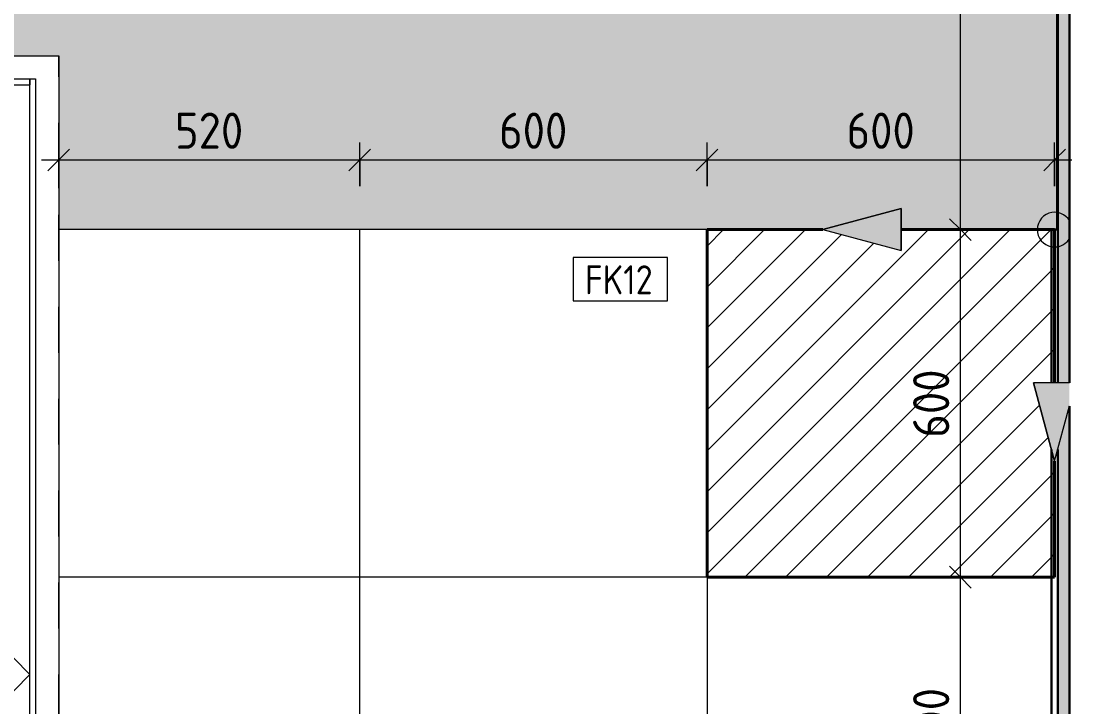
# Model space of a CAD drawing. Header units: millimetres. Extents: x 68869 to 96007, y -1987 to 27400.
# Drawn here: x 81798 to 83613, y 5176 to 6360 of the extents above; entities that cross this region are included whole.
import ezdxf

# ---------------------------------------------------------------- set-up
doc = ezdxf.new("R2010")
doc.units = ezdxf.units.MM
doc.linetypes.add('Штрих', pattern=[158.75, 79.375, -79.375])
for name, color, linetype, lineweight in [('A-ANNO-DIMS', 7, 'Continuous', 9), ('A-ANNO-DIMS-25', 7, 'Continuous', 9), ('A-DETL-GENF', 7, 'Continuous', 9), ('A-DOOR', 7, 'Continuous', 9), ('A-DOOR-2', 7, 'Штрих', 9), ('A-DOOR-FRAM-1', 7, 'Continuous', 9), ('A-WALL-IDEN', 7, 'Continuous', 9), ('A-WALL-PATT', 7, 'Continuous', 9), ('I-WALL', 7, 'Continuous', 9)]:
    doc.layers.add(name, color=color, linetype=linetype, lineweight=lineweight)
for name, color, linetype, lineweight, true_color in [('A-DETL', 5, 'Continuous', 40, 0x0000ff), ('A-DETL-GENF-1', 7, 'Continuous', 9, 0xe0e0e0), ('A-WALL-4', 7, 'Continuous', 30, 0x3c3c3c), ('A-WALL-FNSH-2', 7, 'Continuous', 30, 0x3c3c3c), ('I-WALL-1', 7, 'Continuous', 9, 0x787878)]:
    doc.layers.add(name, color=color, linetype=linetype, lineweight=lineweight, true_color=true_color)
doc.styles.add('GOST Common_1', font='GOST_Common.ttf', dxfattribs={"width": 0.9, "height": 50})
doc.styles.add('ISOCPEUR', font='isocpeur.ttf', dxfattribs={"width": 0.9, "height": 62.5})
doc.dimstyles.new('ISO-2_5_0_9К_БОЛЬШОЙ', dxfattribs={"dimscale": 304.8, "dimtxt": 62.248823, "dimasz": 0.123031, "dimexe": 0.098425, "dimexo": 0.246063, "dimgap": 0, "dimtad": 1, "dimdec": 0, "dimrnd": 10, "dimzin": 0, "dimdsep": 46, "dimtxsty": 'ISOCPEUR', "dimblk1": 'OBLIQUE', "dimblk2": 'OBLIQUE', "dimsah": 1, "dimcen": 0.09, "dimdle": 0.098425, "dimazin": 0, "dimtfac": 1, "dimtdec": 4, "dimtix": 1, "dimtmove": 0, "dimatfit": 3, "dimfxl": 1, "dimtvp": 1, "dimtolj": 1, "dimtzin": 0, "dimarcsym": 2})
pattern_1 = [(45, (107063.67, 0), (-35.35534, 35.35534), [])]

# ---------------------------------------------------------------- blocks, each defined once
blk = doc.blocks.new('110_Дверь_СКБ_1Ст_Внутренняя1 - Д-4 1100x2100h_су мгн-32391219-Развертка 2_16-2')
at = {"layer": 'A-DOOR'}
for p, q in [((-26250, 6248.6), (-25250, 5232)), ((-25250, 5232), (-25303.4, 5177.6)), ((-25460, 5210), (-25330, 5210)), ((-25330, 5210), (-25363.5, 5210)), ((-25307.2, 5173.8), (-26250, 4214)), ((-25330, 5190), (-25460, 5190)), ((-25363.5, 5190), (-25330, 5190)), ((-25250, 4400), (-26250, 4400))]:
    blk.add_line(p, q, dxfattribs=at)
for centre, radius, start, end in [((-25330, 5200), 35, 0, 163.3985), ((-25460, 5200), 10, 90, 270), ((-25330, 5200), 10, 270, 90), ((-25330, 5200), 10, 270, 90), ((-25330, 5200), 35, 196.6015, 0), ((-25330, 5065), 30, 0, 188.1699), ((-25330, 5065), 30, 188.1699, 0)]:
    blk.add_arc(centre, radius, start, end, dxfattribs=at)
at = {"layer": 'A-DOOR-2'}
for p, q in [((-26300, 6300), (-25200, 6300)), ((-26300, 4200), (-26300, 6300)), ((-26300, 6300), (-25200, 6300)), ((-26300, 4200), (-26300, 6300)), ((-25200, 4200), (-25200, 6300)), ((-25200, 4200), (-25200, 6300))]:
    blk.add_line(p, q, dxfattribs=at)
at = {"layer": 'A-DOOR-FRAM-1'}
for p, q in [((-26260, 4200), (-26260, 6260)), ((-26260, 6260), (-25240, 6260)), ((-26250, 6250), (-26250, 6260)), ((-26250, 6260), (-26250, 4200)), ((-26250, 6250), (-25250, 6250)), ((-25250, 6260), (-25250, 6250)), ((-25250, 4200), (-25250, 6260)), ((-25240, 6260), (-25240, 4200)), ((-25240, 4214), (-26260, 4214))]:
    blk.add_line(p, q, dxfattribs=at)
blk = doc.blocks.new('Начало раскладки_красным - Начало раскладки_красным-26112907-Развертка 2_16-2')
at = {"layer": 'A-DETL-GENF'}
for points in [[(-23745.3, 5963.8), (-23745.3, 6036.2), (-23880.5, 6000)], [(-23480.5, 5600), (-23454.8, 5695.8), (-23455, 5735.2), (-23516.7, 5735.2), (-23486, 5620.5)]]:
    blk.add_hatch(color=256, dxfattribs=at).paths.add_polyline_path(points)
for p, q in [((-23745.3, 6036.2), (-23880.5, 6000)), ((-23880.5, 6000), (-23745.3, 6036.2)), ((-23745.3, 5963.8), (-23745.3, 6036.2)), ((-23745.3, 6036.2), (-23745.3, 5963.8)), ((-23880.5, 6000), (-23745.3, 5963.8)), ((-23880.5, 6000), (-23745.3, 5963.8)), ((-23510.5, 6000), (-23745.3, 6000)), ((-23480.5, 5970), (-23480.5, 5735.2)), ((-23516.7, 5735.2), (-23480.5, 5600)), ((-23454.8, 5735.2), (-23516.7, 5735.2)), ((-23480.5, 5600), (-23516.7, 5735.2)), ((-23454.8, 5735.2), (-23516.7, 5735.2)), ((-23480.5, 5600), (-23454.8, 5695.8)), ((-23480.5, 5600), (-23454.8, 5695.8))]:
    blk.add_line(p, q, dxfattribs=at)
for start, end in [(28.8221, 270), (270, 330.7633)]:
    blk.add_arc((-23480.5, 6000), 30, start, end, dxfattribs=at)
blk = doc.blocks.new('DIMBLOCK16-Развертка 2_16-2')
at = {"layer": 'A-ANNO-DIMS-25'}
for p, q in [((81863.7, 6071.8), (81863.7, 6150.3)), ((82383.2, 6075), (82383.2, 6150.3)), ((81833.7, 6120.3), (82383.2, 6120.3)), ((81863.7, 6120.3), (81863.7, 6071.8)), ((82383.2, 6120.3), (82383.2, 6075))]:
    blk.add_line(p, q, dxfattribs=at)
at = {"layer": 'A-ANNO-DIMS-25', "lineweight": 20}
for p, q in [((81863.7, 6120.3), (81882.4, 6139.1)), ((82383.2, 6120.3), (82401.9, 6139.1)), ((81863.7, 6120.3), (81844.9, 6101.6)), ((82383.2, 6120.3), (82364.4, 6101.6))]:
    blk.add_line(p, q, dxfattribs=at)
at = {"layer": 'A-ANNO-DIMS-25', "color": 0, "insert": (82064.2, 6202), "char_height": 62.5, "width": 142.215, "attachment_point": 1, "line_spacing_factor": 1.149209, "style": 'ISOCPEUR'}
blk.add_mtext('520', dxfattribs=at)
blk = doc.blocks.new('_Oblique')
at = {"color": 0, "linetype": 'ByBlock', "lineweight": -2}
blk.add_line((-0.5, -0.5), (0.5, 0.5), dxfattribs=at)
blk = doc.blocks.new('DIMBLOCK17-Развертка 2_16-2')
at = {"layer": 'A-ANNO-DIMS-25'}
for p, q in [((82383.2, 6075), (82383.2, 6150.3)), ((82983.2, 6075), (82983.2, 6150.3)), ((82383.2, 6120.3), (82983.2, 6120.3)), ((82383.2, 6120.3), (82383.2, 6075)), ((82983.2, 6120.3), (82983.2, 6075))]:
    blk.add_line(p, q, dxfattribs=at)
at = {"layer": 'A-ANNO-DIMS-25', "lineweight": 20}
for p, q in [((82383.2, 6120.3), (82401.9, 6139.1)), ((82983.2, 6120.3), (83001.9, 6139.1)), ((82383.2, 6120.3), (82364.4, 6101.6)), ((82983.2, 6120.3), (82964.4, 6101.6))]:
    blk.add_line(p, q, dxfattribs=at)
at = {"layer": 'A-ANNO-DIMS-25', "color": 0, "insert": (82623.9, 6202), "char_height": 62.5, "width": 142.215, "attachment_point": 1, "line_spacing_factor": 1.149209, "style": 'ISOCPEUR'}
blk.add_mtext('600', dxfattribs=at)
blk = doc.blocks.new('DIMBLOCK18-Развертка 2_16-2')
at = {"layer": 'A-ANNO-DIMS-25'}
for p, q in [((82983.2, 6075), (82983.2, 6150.3)), ((83583.2, 6075), (83583.2, 6150.3)), ((82983.2, 6120.3), (83613.2, 6120.3)), ((82983.2, 6120.3), (82983.2, 6075)), ((83583.2, 6120.3), (83583.2, 6075))]:
    blk.add_line(p, q, dxfattribs=at)
at = {"layer": 'A-ANNO-DIMS-25', "lineweight": 20}
for p, q in [((82983.2, 6120.3), (83001.9, 6139.1)), ((83583.2, 6120.3), (83601.9, 6139.1)), ((82983.2, 6120.3), (82964.4, 6101.6)), ((83583.2, 6120.3), (83564.4, 6101.6))]:
    blk.add_line(p, q, dxfattribs=at)
at = {"layer": 'A-ANNO-DIMS-25', "color": 0, "insert": (83223.9, 6202), "char_height": 62.5, "width": 142.215, "attachment_point": 1, "line_spacing_factor": 1.149209, "style": 'ISOCPEUR'}
blk.add_mtext('600', dxfattribs=at)
blk = doc.blocks.new('DIMBLOCK21-Развертка 2_16-2')
at = {"layer": 'A-ANNO-DIMS-25', "lineweight": 20}
for p, q in [((83420.5, 5400), (83401.7, 5418.8)), ((83420.5, 5400), (83439.2, 5381.2)), ((83420.5, 4900), (83401.7, 4918.7)), ((83420.5, 4900), (83439.2, 4881.2))]:
    blk.add_line(p, q, dxfattribs=at)
at = {"layer": 'A-ANNO-DIMS-25'}
for p, q in [((83469, 5400), (83390.5, 5400)), ((83420.5, 4900), (83420.5, 5400)), ((83420.5, 5400), (83469, 5400)), ((83469, 4900), (83390.5, 4900)), ((83420.5, 4900), (83469, 4900))]:
    blk.add_line(p, q, dxfattribs=at)
at = {"layer": 'A-ANNO-DIMS-25', "color": 0, "insert": (83338.8, 5090.7), "char_height": 62.5, "width": 142.215, "attachment_point": 1, "rotation": 90, "line_spacing_factor": 1.149209, "style": 'ISOCPEUR'}
blk.add_mtext('500', dxfattribs=at)
blk = doc.blocks.new('DIMBLOCK22-Развертка 2_16-2')
at = {"layer": 'A-ANNO-DIMS-25', "lineweight": 20}
for p, q in [((83420.5, 6000), (83401.7, 6018.7)), ((83420.5, 6000), (83439.2, 5981.2)), ((83420.5, 5400), (83401.7, 5418.8)), ((83420.5, 5400), (83439.2, 5381.2))]:
    blk.add_line(p, q, dxfattribs=at)
at = {"layer": 'A-ANNO-DIMS-25'}
for p, q in [((83469, 6000), (83390.5, 6000)), ((83420.5, 5400), (83420.5, 6000)), ((83420.5, 6000), (83469, 6000)), ((83469, 5400), (83390.5, 5400)), ((83420.5, 5400), (83469, 5400))]:
    blk.add_line(p, q, dxfattribs=at)
at = {"layer": 'A-ANNO-DIMS-25', "color": 0, "insert": (83338.8, 5640.7), "char_height": 62.5, "width": 142.215, "attachment_point": 1, "rotation": 90, "line_spacing_factor": 1.149209, "style": 'ISOCPEUR'}
blk.add_mtext('600', dxfattribs=at)
blk = doc.blocks.new('М_стена_0001 - Типоразмер_без рамки-25382661-Развертка 2_16-2')
at = {"layer": 'A-WALL-IDEN'}
for p, q in [((-26311.3, 7337.9), (-26474.6, 7337.9)), ((-26474.6, 7337.9), (-26474.6, 7262.9)), ((-26311.3, 7262.9), (-26311.3, 7337.9)), ((-26474.6, 7262.9), (-26311.3, 7262.9))]:
    blk.add_line(p, q, dxfattribs=at)
blk = doc.blocks.new('DIMBLOCK24-Развертка 2_16-2')
at = {"layer": 'A-ANNO-DIMS-25'}
for p, q in [((83420.5, 5970), (83420.5, 7630)), ((83469, 7600), (83390.5, 7600)), ((83420.5, 7600), (83469, 7600)), ((83469, 6000), (83390.5, 6000)), ((83420.5, 6000), (83469, 6000))]:
    blk.add_line(p, q, dxfattribs=at)
at = {"layer": 'A-ANNO-DIMS-25', "lineweight": 20}
for p, q in [((83420.5, 7600), (83401.7, 7618.8)), ((83420.5, 7600), (83439.2, 7581.2)), ((83420.5, 6000), (83401.7, 6018.8)), ((83420.5, 6000), (83439.2, 5981.2))]:
    blk.add_line(p, q, dxfattribs=at)
at = {"layer": 'A-ANNO-DIMS-25', "color": 0, "insert": (83338.8, 6726.4), "char_height": 62.5, "width": 176.691, "attachment_point": 1, "rotation": 90, "line_spacing_factor": 1.149209, "style": 'ISOCPEUR'}
blk.add_mtext('1600', dxfattribs=at)

msp = doc.modelspace()

# ---------------------------------------------------------------- hatches: boundary and pattern name
at = {"layer": 'A-DETL-GENF-1'}
h = msp.add_hatch(dxfattribs=at)
h.set_pattern_fill('FP_11', color=256, style=0, pattern_type=2)
h.set_pattern_definition(pattern_1)
h.paths.add_polyline_path([(83546.9, 5400), (83577.7, 5400), (83577.7, 5620.5), (83546.9, 5735.2), (83577.7, 5735.2), (83577.7, 6000), (83318.4, 6000), (83318.4, 5963.8), (83183.2, 6000), (82983.2, 6000), (82983.2, 5400), (83013.7, 5400)])
h = msp.add_hatch(dxfattribs=at)
h.set_pattern_fill('FP_11', color=256, style=0, pattern_type=2)
h.set_pattern_definition(pattern_1)
h.paths.add_polyline_path([(83583.2, 5400), (83583.2, 5600), (83577.7, 5620.5), (83577.7, 5400)])
h.paths.add_polyline_path([(83577.7, 5735.2), (83583.2, 5735.2), (83583.2, 6000), (83577.7, 6000), (83577.7, 5988.5)])
at = {"layer": 'A-WALL-PATT'}
msp.add_hatch(color=256, dxfattribs=at).paths.add_polyline_path([(80763.7, 6000), (80763.7, 6300), (81863.7, 6300), (81863.7, 6000), (83183.2, 6000), (83318.4, 6036.2), (83318.4, 6000), (83587.7, 6000.2), (83587.7, 7600), (80494.7, 7600), (80494.7, 6000), (80725.2, 6000)])
h = msp.add_hatch(dxfattribs=at)
h.set_pattern_fill('FP_12', color=256, style=0, pattern_type=2)
h.set_pattern_definition([(90, (83583.2, 4200), (-600, 4e-14), []), (180, (83583.2, 4200), (-7e-14, -600), [])])
h.paths.add_polyline_path([(80494.7, 4200), (80763.7, 4200), (80763.7, 6000), (80494.7, 6000), (80494.7, 4260.3)])
h.paths.add_polyline_path([(83380.9, 5016.2), (83381.4, 5016), (83381.8, 5016.1)])
h.paths.add_polyline_path([(83397.1, 5014.6), (83396.4, 5014.3), (83396.5, 5014.2), (83397.5, 5014.5)])
h.paths.add_polyline_path([(83401.9, 5014.2), (83402.1, 5014.3), (83402.8, 5014.2)])
h.paths.add_polyline_path([(83432.9, 5011.6), (83433.2, 5011.4), (83432.9, 5011.6)])
h.paths.add_polyline_path([(83456.4, 5029.2), (83457.2, 5029.2), (83456.8, 5029.4)])
h.paths.add_polyline_path([(83403.8, 5045.5), (83401.9, 5043.7), (83402.1, 5043.1), (83402.1, 5043.4), (83402.2, 5044), (83403.5, 5045), (83403.8, 5045.3), (83403.8, 5045.4)])
h.paths.add_polyline_path([(83008.7, 4200), (83577.7, 4200), (83577.5, 4775), (83397.1, 4775), (83397.1, 4746.8), (83407.1, 4746.8), (83407.1, 4676), (83493.8, 4676), (83493.8, 4670), (83568.2, 4670), (83568.2, 4690), (83577.1, 4690), (83577.1, 4610), (83568.2, 4610), (83568.2, 4630), (83493.8, 4630), (83493.8, 4624), (83407.1, 4624), (83407.1, 4546), (83347.1, 4546), (83347.1, 4746.8), (83357.1, 4746.8), (83357.1, 4775), (83077.7, 4775), (83077.8, 4899.5), (83079.3, 4899.9), (83081.9, 4900), (83490.4, 4900.2), (83479.5, 4960.7), (83475.1, 4973.1), (83466.2, 4984), (83453.5, 4991.8), (83439.4, 4996.2), (83430.8, 4997.8), (83430.7, 4998.1), (83425.3, 4998.6), (83425.1, 4998.5), (83418.7, 4999), (83408.7, 5000.2), (83408.7, 5000.4), (83407.6, 5000.4), (83404.4, 5000.5), (83401.7, 5000.7), (83394.5, 5001.1), (83394.3, 5000.8), (83393.3, 5000.3), (83392.5, 5000.1), (83391, 5000.4), (83387.7, 4999.6), (83384.9, 4999.7), (83382.4, 5000.7), (83379.2, 5002.5), (83374.5, 5003.2), (83371.8, 5003.5), (83371.8, 5003.8), (83370.9, 5003.9), (83367.1, 5004.1), (83368.2, 5003.4), (83366, 5004.1), (83364.1, 5005.2), (83362.6, 5007.1), (83362.2, 5008.2), (83361.8, 5010), (83362.2, 5012.7), (83363.1, 5014.3), (83364.8, 5016.1), (83366.3, 5016.9), (83367.6, 5017.2), (83369.1, 5017.2), (83371.1, 5017.1), (83374.9, 5016.8), (83397.8, 5014.6), (83399, 5014.6), (83405.2, 5013.7), (83410.4, 5013.3), (83414.1, 5013.2), (83417.8, 5012.8), (83421.6, 5012.5), (83421.9, 5012.6), (83429.9, 5011.8), (83430, 5011.9), (83435.2, 5011.4), (83435.2, 5011.1), (83440.9, 5010.8), (83440.1, 5011), (83442.7, 5010.8), (83445.9, 5010.5), (83445.5, 5010.3), (83446.1, 5010.1), (83447.4, 5010), (83451.3, 5009.7), (83452.3, 5009.7), (83452.3, 5009.9), (83453.8, 5009.9), (83475.3, 5008.3), (83476, 5008.5), (83475.8, 5009.1), (83478, 5009.7), (83478, 5012.1), (83476.9, 5012), (83476, 5010.9), (83474.7, 5012.3), (83474.2, 5012.9), (83475, 5012.8), (83475.4, 5013), (83474.9, 5013.5), (83474, 5013.5), (83473.9, 5014.6), (83472.9, 5015.5), (83471.5, 5016.7), (83471.2, 5017.2), (83471.8, 5017.2), (83472.2, 5017.5), (83470.9, 5018.4), (83470, 5018.9), (83467.8, 5020.8), (83467.5, 5020.8), (83467.2, 5021.5), (83467.3, 5021.7), (83467.4, 5021.9), (83467, 5022.3), (83466.3, 5022.4), (83465.9, 5022.7), (83465.7, 5023), (83466, 5023.3), (83464.2, 5024.1), (83463.4, 5024.6), (83462.9, 5025), (83462.4, 5025.5), (83462.3, 5025.9), (83460.6, 5026.6), (83460.6, 5026.9), (83459.7, 5027.2), (83459.2, 5027.6), (83455.2, 5030), (83455, 5030.4), (83452.7, 5031), (83453.3, 5030.9), (83452.5, 5031.3), (83452.5, 5031.6), (83453.7, 5031.6), (83454.4, 5031.7), (83452.8, 5032.4), (83450.8, 5033), (83448.6, 5034), (83441.4, 5036.3), (83441.2, 5036.5), (83436.8, 5037.3), (83425.4, 5039.3), (83425.8, 5039.6), (83425.1, 5039.7), (83423.8, 5039.6), (83416, 5040.4), (83416, 5040.3), (83403, 5041.8), (83402.1, 5042.3), (83401.6, 5043.7), (83402.1, 5044.7), (83402.9, 5045.3), (83403.9, 5045.5), (83497.1, 5036.3), (83497.4, 5036), (83498.5, 5036.1), (83499.1, 5035.9), (83514.6, 5034.4), (83515.8, 5028), (83507.8, 5022.6), (83510.1, 5022.7), (83512.8, 5019.2), (83514.7, 5015.6), (83516.7, 5015.8), (83516.8, 5013.9), (83517.4, 5013.8), (83534.7, 4908.7), (83536.1, 4900), (83577.7, 4900), (83577.7, 5400), (82983.2, 5400), (82983.2, 6000), (81863.7, 6000), (81863.7, 4200), (82798.7, 4200), (82813.7, 4470), (82993.7, 4470), (83007.4, 4223.3)])
h.paths.add_polyline_path([(83234.5, 4972.4), (83222.7, 4972.4), (83222.7, 5103.4), (83234.5, 5103.4), (83234.5, 5116.7), (83235, 5117.2), (83241.6, 5117.5), (83241.9, 5118.2), (83241.9, 5127.9), (83240.5, 5127.9), (83240, 5128.4), (83240, 5150.6), (83240.5, 5151.1), (83245.3, 5151.7), (83250.2, 5151.8), (83258.5, 5151.3), (83259.8, 5151.1), (83260.3, 5150.6), (83260.3, 5128.4), (83259.8, 5127.9), (83258.5, 5127.9), (83258.7, 5117.5), (83259.4, 5117.2), (83265.3, 5117.2), (83265.8, 5116.7), (83265.8, 5103.4), (83277.7, 5103.4), (83277.7, 4972.4), (83265.8, 4972.4)])
h.paths.add_polyline_path([(83420.1, 4999), (83421.6, 4999.2), (83419, 4999.2), (83419.3, 4999.1)])
h.paths.add_polyline_path([(83398.8, 5001.3), (83398.8, 5001.5), (83398.3, 5001.5)])
h.paths.add_polyline_path([(83375.5, 5003.6), (83374, 5003.8), (83375.1, 5003.6), (83375.4, 5003.6)])
h.paths.add_polyline_path([(83463, 5008.4), (83466.4, 5008.2), (83465.6, 5008.5), (83464.1, 5008.4)])
h.paths.add_polyline_path([(83461.8, 5008.3), (83462.3, 5008.6), (83461.1, 5008.7), (83461.6, 5008.4)])
h.paths.add_polyline_path([(83471.3, 5007.5), (83470.4, 5007.6), (83369.4, 5016.2), (83369.9, 5016.3), (83471, 5007.5)])
h.paths.add_polyline_path([(83363.2, 5007.5), (83362.9, 5009), (83363.2, 5007.6)])
h.paths.add_polyline_path([(83472, 5007.8), (83470.4, 5008), (83472, 5007.8)])
h.paths.add_polyline_path([(83476, 5008.1), (83474.6, 5008.2), (83475.8, 5008.1)])
h.paths.add_polyline_path([(83439, 5010.5), (83438, 5010.7), (83438, 5010.5)])
h.paths.add_polyline_path([(83362.7, 5012.4), (83363.3, 5013.3), (83362.8, 5012.5)])
h.paths.add_polyline_path([(83419, 5012.3), (83416.9, 5012.7), (83417.5, 5012.5)])
h.paths.add_polyline_path([(83472.9, 5015.1), (83473.6, 5015), (83473.4, 5014.4), (83473, 5015)])
h.paths.add_polyline_path([(83473, 5014.4), (83472.7, 5015.2), (83473, 5015), (83473, 5014.4)])
h.paths.add_polyline_path([(83391.9, 5014.8), (83391.9, 5015), (83390.3, 5015.2), (83388.8, 5015.1), (83390.3, 5014.8)])
h.paths.add_polyline_path([(83369.9, 5016.7), (83369.7, 5016.9), (83369.8, 5016.7)])
h.paths.add_polyline_path([(83481.3, 5018.1), (83481, 5018.4), (83470.3, 5024.6), (83465.4, 5027.2), (83464.2, 5027.7), (83464.5, 5027.4), (83467.6, 5025.6), (83467, 5026.3), (83469, 5025.4), (83473.7, 5022.6), (83481.2, 5018.2)])
h.paths.add_polyline_path([(83469.8, 5018.6), (83469.6, 5019.1), (83469.8, 5018.8)])
h.paths.add_polyline_path([(83465.2, 5023.3), (83465, 5023.6), (83465.3, 5023.4)])
h.paths.add_polyline_path([(83460.6, 5029.1), (83459.6, 5029.9), (83458.5, 5030.5), (83457.3, 5030.7), (83457.9, 5030.3), (83460, 5029.4)])
h.paths.add_polyline_path([(83453, 5031.7), (83450.3, 5032.3), (83450.5, 5032.5), (83452.7, 5032), (83453.4, 5031.7)])
h.paths.add_polyline_path([(83452.1, 5032.8), (83452.1, 5033.1), (83452.1, 5032.8)])
h.paths.add_polyline_path([(83448.3, 5033.5), (83448.6, 5033.6), (83448.6, 5033.5)])
h.paths.add_polyline_path([(83448.8, 5033.8), (83446.5, 5034), (83444.5, 5034.7), (83444.4, 5034.8), (83448.7, 5033.8)])
h.paths.add_polyline_path([(83445.6, 5034.9), (83443.7, 5035.2), (83437.8, 5037), (83444.9, 5035.1), (83445.3, 5034.9)])
h.paths.add_polyline_path([(83433.4, 5038.1), (83431.4, 5038.7), (83428.8, 5038.9), (83428.9, 5038.7), (83432.3, 5038.2)])
h.paths.add_polyline_path([(83403.4, 5041.7), (83403.2, 5042.1), (83403.2, 5041.9), (83403.4, 5041.7)])
at = {"layer": 'I-WALL-1'}
h = msp.add_hatch(dxfattribs=at)
h.set_pattern_fill('FP_8', color=256, style=0, pattern_type=2)
h.set_pattern_definition([(0, (107063.672, 0), (30.48, 7.62), [2.515, -20.345, 2.515, -20.345, -121.92]), (0, (107063.672, 0), (30.48, 7.62), [-45.72, 2.515, -43.205, 2.515, -20.345, -53.34]), (0, (107063.672, 0), (30.48, 7.62), [-114.3, 2.515, -12.725, 2.515, -35.585]), (120, (107075.102, 3.81), (-21.8391136, 22.5864543), [2.515, -20.345, 2.515, -20.345, -121.92]), (120, (107075.102, 3.81), (-21.8391136, 22.5864543), [-45.72, 2.515, -43.205, 2.515, -20.345, -53.34]), (120, (107075.102, 3.81), (-21.8391136, 22.5864543), [-114.3, 2.515, -12.725, 2.515, -35.585]), (240, (107078.912, 19.05), (-8.6408864, -30.2064543), [2.515, -20.345, 2.515, -20.345, -121.92]), (240, (107078.912, 19.05), (-8.6408864, -30.2064543), [-45.72, 2.515, -43.205, 2.515, -20.345, -53.34]), (240, (107078.912, 19.05), (-8.6408864, -30.2064543), [-114.3, 2.515, -12.725, 2.515, -35.585])])
h.paths.add_polyline_path([(83608.7, 4200), (83608.7, 5695.2), (83588.7, 5620.5), (83588.7, 4200)])
h.paths.add_polyline_path([(83608.7, 5735.2), (83608.7, 8080), (83588.7, 8080), (83588.7, 5735.2)])

# ---------------------------------------------------------------- linework, layer by layer
at = {"layer": 'A-DETL'}
for p, q in [((83183.2, 6000), (82983.2, 6000)), ((82983.2, 6000), (82983.2, 5400)), ((83583.2, 6000), (83318.4, 6000)), ((83583.2, 5735.2), (83583.2, 6000)), ((83583.2, 5400), (83583.2, 5600)), ((82983.2, 5400), (83583.2, 5400))]:
    msp.add_line(p, q, dxfattribs=at)
at = {"layer": 'A-WALL-4'}
for p, q in [((83608.7, 5735.2), (83608.7, 8080.3)), ((83608.7, 4200), (83608.7, 5695.2)), ((83588.7, 5620.5), (83588.7, 4200))]:
    msp.add_line(p, q, dxfattribs=at)
at = {"layer": 'A-WALL-FNSH-2'}
for p, q in [((83587.7, 7600), (83587.7, 6000)), ((83588.7, 5735.2), (83588.7, 7600)), ((83588.7, 6000), (83577.7, 6000)), ((83577.7, 6000), (83577.7, 5735.2)), ((83577.7, 5620.5), (83577.7, 4900))]:
    msp.add_line(p, q, dxfattribs=at)
at = {"layer": 'I-WALL'}
for p, q in [((80763.7, 6300), (81863.7, 6300)), ((81863.7, 6300), (81863.7, 4200)), ((83183.2, 6000), (81863.7, 6000)), ((83577.7, 6000), (83318.4, 6000))]:
    msp.add_line(p, q, dxfattribs=at)

# ---------------------------------------------------------------- block references
at = {"layer": 'A-DETL-GENF'}
msp.add_blockref('Начало раскладки_красным - Начало раскладки_красным-26112907-Развертка 2_16-2', (107063.7, 0), dxfattribs=at)
at = {"layer": 'A-DOOR'}
msp.add_blockref('110_Дверь_СКБ_1Ст_Внутренняя1 - Д-4 1100x2100h_су мгн-32391219-Развертка 2_16-2', (107063.7, 0), dxfattribs=at)
at = {"layer": 'A-WALL-IDEN'}
msp.add_blockref('М_стена_0001 - Типоразмер_без рамки-25382661-Развертка 2_16-2', (109226.2, -1386), dxfattribs=at)

# ---------------------------------------------------------------- texts
at = {"layer": 'A-WALL-IDEN', "insert": (82772.1, 5938.3), "char_height": 50, "width": 151.519, "attachment_point": 1, "style": 'GOST Common_1'}
msp.add_mtext('FK12', dxfattribs=at)

# ---------------------------------------------------------------- dimensions: what is measured, and where the dimension line sits
at = {"layer": 'A-ANNO-DIMS'}
for base, p1, p2, override, picture, middle in [((83420.5, 7600), (83394, 6000), (83394, 7600), {"dimpost": '<>', "dimfxl": 1600}, 'DIMBLOCK24-Развертка 2_16-2', (83389.2, 6800)), ((83420.5, 6000), (83394, 5400), (83394, 6000), {"dimpost": '<>', "dimfxl": 600}, 'DIMBLOCK22-Развертка 2_16-2', (83389.2, 5700)), ((83420.5, 5400), (83394, 4900), (83394, 5400), {"dimpost": '<>', "dimfxl": 500}, 'DIMBLOCK21-Развертка 2_16-2', (83389.2, 5150))]:
    dim = msp.add_linear_dim(base=base, p1=p1, p2=p2, angle=90, dimstyle='ISO-2_5_0_9К_БОЛЬШОЙ', override=override, dxfattribs=at)
    dim.commit()
    dim.dimension.update_dxf_attribs({"geometry": picture, "text_midpoint": middle})
for base, p1, p2, override, picture, middle in [((82383.1723, 6120.3002), (81863.6722, 6146.8167), (82383.1723, 6000), {"dimpost": '<>', "dimfxl": 539.84762}, 'DIMBLOCK16-Развертка 2_16-2', (82123.4223, 6151.5502)), ((82983.2, 6120.3), (82383.2, 6000), (82983.2, 6000), {"dimpost": '<>', "dimfxl": 600}, 'DIMBLOCK17-Развертка 2_16-2', (82683.2, 6151.6)), ((83583.2, 6120.3), (82983.2, 6000), (83583.2, 6000), {"dimpost": '<>', "dimfxl": 600}, 'DIMBLOCK18-Развертка 2_16-2', (83283.2, 6151.6))]:
    dim = msp.add_linear_dim(base=base, p1=p1, p2=p2, dimstyle='ISO-2_5_0_9К_БОЛЬШОЙ', override=override, dxfattribs=at)
    dim.commit()
    dim.dimension.update_dxf_attribs({"geometry": picture, "text_midpoint": middle})

doc.saveas('drawing.dxf')
